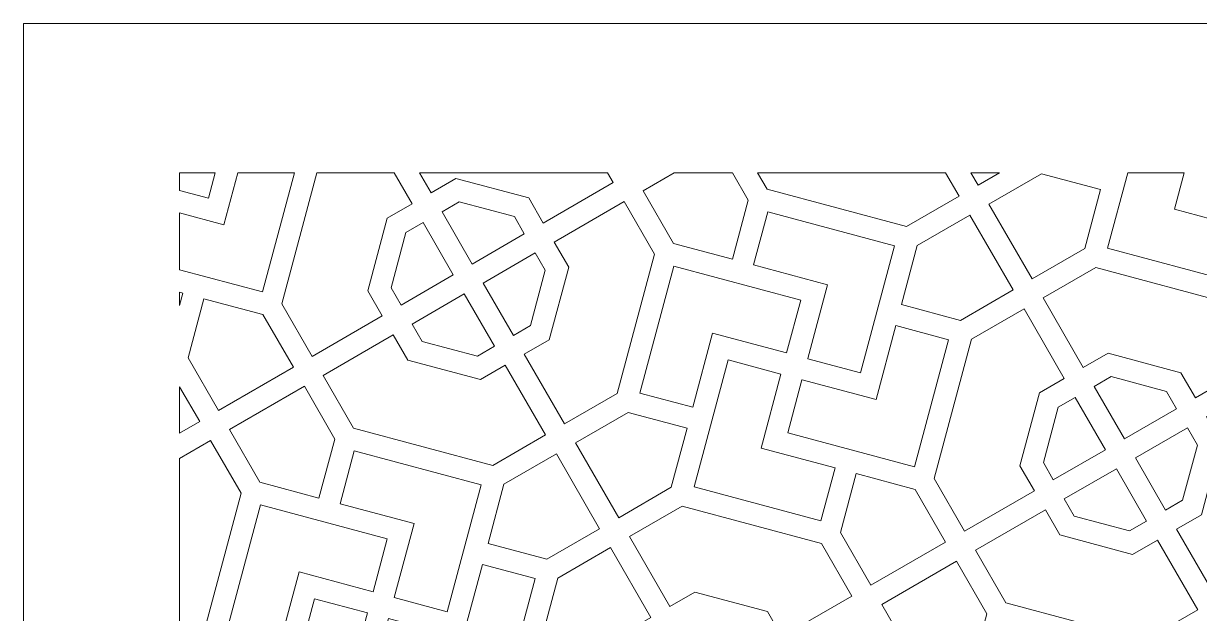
# Model space of a CAD drawing. Header units: centimetres. Extents: x 1.9 to 18.1, y -9.5 to 9.5.
# Drawn here: x 1.854 to 6.387, y -2.329 to -0.056 of the extents above; entities that cross this region are included whole.
import ezdxf

# ---------------------------------------------------------------- set-up
doc = ezdxf.new("R2010")
doc.units = ezdxf.units.CM
doc.header["$MEASUREMENT"] = 0
doc.layers.add('layer 1', color=7, linetype='Continuous')

msp = doc.modelspace()

# ---------------------------------------------------------------- linework, layer by layer
at = {"layer": 'layer 1', "color": 7, "lineweight": 9}
for points, knots in [([(1.85394, -0.05571), (1.85394, -0.05571), (18.09811, -0.05571), (18.09811, -0.05571), (18.09811, -0.05571), (18.09811, -0.05571), (18.09811, -9.49999), (18.09811, -9.49999), (18.09811, -9.49999), (18.09811, -9.49999), (1.85394, -9.49999), (1.85394, -9.49999), (1.85394, -9.49999), (1.85394, -9.49999), (1.85394, -0.05571), (1.85394, -0.05571)], [0, 0, 0, 0, 0.2, 0.2, 0.2, 0.2, 0.4, 0.4, 0.4, 0.4, 0.6, 0.6, 0.6, 0.6, 1, 1, 1, 1]), ([(2.67986, -0.63061), (2.67986, -0.63061), (2.62608, -0.83129), (2.62608, -0.83129), (2.62608, -0.83129), (2.62608, -0.83129), (2.45561, -0.78562), (2.45561, -0.78562), (2.45561, -0.78562), (2.45561, -0.78562), (2.45561, -1.00414), (2.45561, -1.00414), (2.45561, -1.00414), (2.45561, -1.00414), (2.77497, -1.08971), (2.77497, -1.08971), (2.77497, -1.08971), (2.77497, -1.08971), (2.89798, -0.63061), (2.89798, -0.63061), (2.89798, -0.63061), (2.89798, -0.63061), (2.67986, -0.63061), (2.67986, -0.63061)], [0, 0, 0, 0, 0.1428571, 0.1428571, 0.1428571, 0.1428571, 0.2857143, 0.2857143, 0.2857143, 0.2857143, 0.4285714, 0.4285714, 0.4285714, 0.4285714, 0.5714286, 0.5714286, 0.5714286, 0.5714286, 0.7142857, 0.7142857, 0.7142857, 0.7142857, 1, 1, 1, 1]), ([(2.45561, -0.69851), (2.45561, -0.69851), (2.56659, -0.72825), (2.56659, -0.72825), (2.56659, -0.72825), (2.56659, -0.72825), (2.59275, -0.63061), (2.59275, -0.63061), (2.59275, -0.63061), (2.59275, -0.63061), (2.45561, -0.63061), (2.45561, -0.63061), (2.45561, -0.63061), (2.45561, -0.63061), (2.45561, -0.69851), (2.45561, -0.69851)], [0, 0, 0, 0, 0.2, 0.2, 0.2, 0.2, 0.4, 0.4, 0.4, 0.4, 0.6, 0.6, 0.6, 0.6, 1, 1, 1, 1]), ([(2.98509, -0.63061), (2.98509, -0.63061), (2.84986, -1.13528), (2.84986, -1.13528), (2.84986, -1.13528), (2.84986, -1.13528), (2.96705, -1.33825), (2.96705, -1.33825), (2.96705, -1.33825), (2.96705, -1.33825), (3.2367, -1.18257), (3.2367, -1.18257), (3.2367, -1.18257), (3.2367, -1.18257), (3.18081, -1.08578), (3.18081, -1.08578), (3.18081, -1.08578), (3.18081, -1.08578), (3.25594, -0.80542), (3.25594, -0.80542), (3.25594, -0.80542), (3.25594, -0.80542), (3.35181, -0.75007), (3.35181, -0.75007), (3.35181, -0.75007), (3.35181, -0.75007), (3.28284, -0.63061), (3.28284, -0.63061), (3.28284, -0.63061), (3.28284, -0.63061), (2.98509, -0.63061), (2.98509, -0.63061)], [0, 0, 0, 0, 0.1111111, 0.1111111, 0.1111111, 0.1111111, 0.2222222, 0.2222222, 0.2222222, 0.2222222, 0.3333333, 0.3333333, 0.3333333, 0.3333333, 0.4444444, 0.4444444, 0.4444444, 0.4444444, 0.5555556, 0.5555556, 0.5555556, 0.5555556, 0.6666667, 0.6666667, 0.6666667, 0.6666667, 0.7777778, 0.7777778, 0.7777778, 0.7777778, 1, 1, 1, 1]), ([(3.38051, -0.63061), (3.38051, -0.63061), (3.42506, -0.70778), (3.42506, -0.70778), (3.42506, -0.70778), (3.42506, -0.70778), (3.52094, -0.65242), (3.52094, -0.65242), (3.52094, -0.65242), (3.52094, -0.65242), (3.80129, -0.72754), (3.80129, -0.72754), (3.80129, -0.72754), (3.80129, -0.72754), (3.85718, -0.82433), (3.85718, -0.82433), (3.85718, -0.82433), (3.85718, -0.82433), (4.12666, -0.66875), (4.12666, -0.66875), (4.12666, -0.66875), (4.12666, -0.66875), (4.10465, -0.63061), (4.10465, -0.63061), (4.10465, -0.63061), (4.10465, -0.63061), (3.38051, -0.63061), (3.38051, -0.63061)], [0, 0, 0, 0, 0.125, 0.125, 0.125, 0.125, 0.25, 0.25, 0.25, 0.25, 0.375, 0.375, 0.375, 0.375, 0.5, 0.5, 0.5, 0.5, 0.625, 0.625, 0.625, 0.625, 0.75, 0.75, 0.75, 0.75, 1, 1, 1, 1]), ([(4.36189, -0.63061), (4.36189, -0.63061), (4.24182, -0.69993), (4.24182, -0.69993), (4.24182, -0.69993), (4.24182, -0.69993), (4.35904, -0.90296), (4.35904, -0.90296), (4.35904, -0.90296), (4.35904, -0.90296), (4.58661, -0.96394), (4.58661, -0.96394), (4.58661, -0.96394), (4.58661, -0.96394), (4.64751, -0.73663), (4.64751, -0.73663), (4.64751, -0.73663), (4.64751, -0.73663), (4.5863, -0.63061), (4.5863, -0.63061), (4.5863, -0.63061), (4.5863, -0.63061), (4.36189, -0.63061), (4.36189, -0.63061)], [0, 0, 0, 0, 0.1428571, 0.1428571, 0.1428571, 0.1428571, 0.2857143, 0.2857143, 0.2857143, 0.2857143, 0.4285714, 0.4285714, 0.4285714, 0.4285714, 0.5714286, 0.5714286, 0.5714286, 0.5714286, 0.7142857, 0.7142857, 0.7142857, 0.7142857, 1, 1, 1, 1]), ([(4.68346, -0.63061), (4.68346, -0.63061), (4.72012, -0.6941), (4.72012, -0.6941), (4.72012, -0.6941), (4.72012, -0.6941), (5.25712, -0.83799), (5.25712, -0.83799), (5.25712, -0.83799), (5.25712, -0.83799), (5.45994, -0.72089), (5.45994, -0.72089), (5.45994, -0.72089), (5.45994, -0.72089), (5.40781, -0.63061), (5.40781, -0.63061), (5.40781, -0.63061), (5.40781, -0.63061), (4.68346, -0.63061), (4.68346, -0.63061)], [0, 0, 0, 0, 0.1666667, 0.1666667, 0.1666667, 0.1666667, 0.3333333, 0.3333333, 0.3333333, 0.3333333, 0.5, 0.5, 0.5, 0.5, 0.6666667, 0.6666667, 0.6666667, 0.6666667, 1, 1, 1, 1]), ([(5.50548, -0.63061), (5.50548, -0.63061), (5.53319, -0.6786), (5.53319, -0.6786), (5.53319, -0.6786), (5.53319, -0.6786), (5.61632, -0.63061), (5.61632, -0.63061), (5.61632, -0.63061), (5.61632, -0.63061), (5.50548, -0.63061), (5.50548, -0.63061)], [0, 0, 0, 0, 0.25, 0.25, 0.25, 0.25, 0.5, 0.5, 0.5, 0.5, 1, 1, 1, 1]), ([(5.74175, -1.03984), (5.74175, -1.03984), (5.94472, -0.92266), (5.94472, -0.92266), (5.94472, -0.92266), (5.94472, -0.92266), (6.00565, -0.69528), (6.00565, -0.69528), (6.00565, -0.69528), (6.00565, -0.69528), (5.77816, -0.63432), (5.77816, -0.63432), (5.77816, -0.63432), (5.77816, -0.63432), (5.57526, -0.75147), (5.57526, -0.75147), (5.57526, -0.75147), (5.57526, -0.75147), (5.74175, -1.03984), (5.74175, -1.03984)], [0, 0, 0, 0, 0.1666667, 0.1666667, 0.1666667, 0.1666667, 0.3333333, 0.3333333, 0.3333333, 0.3333333, 0.5, 0.5, 0.5, 0.5, 0.6666667, 0.6666667, 0.6666667, 0.6666667, 1, 1, 1, 1]), ([(6.11008, -0.63061), (6.11008, -0.63061), (6.03235, -0.9207), (6.03235, -0.9207), (6.03235, -0.9207), (6.03235, -0.9207), (6.52132, -1.05172), (6.52132, -1.05172), (6.52132, -1.05172), (6.52132, -1.05172), (6.57589, -0.84809), (6.57589, -0.84809), (6.57589, -0.84809), (6.57589, -0.84809), (6.29055, -0.77163), (6.29055, -0.77163), (6.29055, -0.77163), (6.29055, -0.77163), (6.32834, -0.63061), (6.32834, -0.63061), (6.32834, -0.63061), (6.32834, -0.63061), (6.11008, -0.63061), (6.11008, -0.63061)], [0, 0, 0, 0, 0.1428571, 0.1428571, 0.1428571, 0.1428571, 0.2857143, 0.2857143, 0.2857143, 0.2857143, 0.4285714, 0.4285714, 0.4285714, 0.4285714, 0.5714286, 0.5714286, 0.5714286, 0.5714286, 0.7142857, 0.7142857, 0.7142857, 0.7142857, 1, 1, 1, 1]), ([(3.78431, -0.8664), (3.78431, -0.8664), (3.74585, -0.79979), (3.74585, -0.79979), (3.74585, -0.79979), (3.74585, -0.79979), (3.53283, -0.74271), (3.53283, -0.74271), (3.53283, -0.74271), (3.53283, -0.74271), (3.46713, -0.78064), (3.46713, -0.78064), (3.46713, -0.78064), (3.46713, -0.78064), (3.58356, -0.9823), (3.58356, -0.9823), (3.58356, -0.9823), (3.58356, -0.9823), (3.78431, -0.8664), (3.78431, -0.8664)], [0, 0, 0, 0, 0.1666667, 0.1666667, 0.1666667, 0.1666667, 0.3333333, 0.3333333, 0.3333333, 0.3333333, 0.5, 0.5, 0.5, 0.5, 0.6666667, 0.6666667, 0.6666667, 0.6666667, 1, 1, 1, 1]), ([(3.95535, -0.99438), (3.95535, -0.99438), (3.88023, -1.27473), (3.88023, -1.27473), (3.88023, -1.27473), (3.88023, -1.27473), (3.78435, -1.33009), (3.78435, -1.33009), (3.78435, -1.33009), (3.78435, -1.33009), (3.93946, -1.59874), (3.93946, -1.59874), (3.93946, -1.59874), (3.93946, -1.59874), (4.14228, -1.48164), (4.14228, -1.48164), (4.14228, -1.48164), (4.14228, -1.48164), (4.2861, -0.94489), (4.2861, -0.94489), (4.2861, -0.94489), (4.2861, -0.94489), (4.16896, -0.742), (4.16896, -0.742), (4.16896, -0.742), (4.16896, -0.742), (3.89947, -0.89758), (3.89947, -0.89758), (3.89947, -0.89758), (3.89947, -0.89758), (3.95535, -0.99438), (3.95535, -0.99438)], [0, 0, 0, 0, 0.1111111, 0.1111111, 0.1111111, 0.1111111, 0.2222222, 0.2222222, 0.2222222, 0.2222222, 0.3333333, 0.3333333, 0.3333333, 0.3333333, 0.4444444, 0.4444444, 0.4444444, 0.4444444, 0.5555556, 0.5555556, 0.5555556, 0.5555556, 0.6666667, 0.6666667, 0.6666667, 0.6666667, 0.7777778, 0.7777778, 0.7777778, 0.7777778, 1, 1, 1, 1]), ([(4.87666, -1.34692), (4.87666, -1.34692), (4.87678, -1.34695), (4.87678, -1.34695), (4.87678, -1.34695), (4.87678, -1.34695), (4.8767, -1.34724), (4.8767, -1.34724), (4.8767, -1.34724), (4.8767, -1.34724), (5.08046, -1.40184), (5.08046, -1.40184), (5.08046, -1.40184), (5.08046, -1.40184), (5.21147, -0.91287), (5.21147, -0.91287), (5.21147, -0.91287), (5.21147, -0.91287), (4.7225, -0.78185), (4.7225, -0.78185), (4.7225, -0.78185), (4.7225, -0.78185), (4.66788, -0.98571), (4.66788, -0.98571), (4.66788, -0.98571), (4.66788, -0.98571), (4.95298, -1.06211), (4.95298, -1.06211), (4.95298, -1.06211), (4.95298, -1.06211), (4.87666, -1.34692), (4.87666, -1.34692)], [0, 0, 0, 0, 0.1111111, 0.1111111, 0.1111111, 0.1111111, 0.2222222, 0.2222222, 0.2222222, 0.2222222, 0.3333333, 0.3333333, 0.3333333, 0.3333333, 0.4444444, 0.4444444, 0.4444444, 0.4444444, 0.5555556, 0.5555556, 0.5555556, 0.5555556, 0.6666667, 0.6666667, 0.6666667, 0.6666667, 0.7777778, 0.7777778, 0.7777778, 0.7777778, 1, 1, 1, 1]), ([(5.50201, -0.79376), (5.50201, -0.79376), (5.29911, -0.9109), (5.29911, -0.9109), (5.29911, -0.9109), (5.29911, -0.9109), (5.23812, -1.13852), (5.23812, -1.13852), (5.23812, -1.13852), (5.23812, -1.13852), (5.46537, -1.19941), (5.46537, -1.19941), (5.46537, -1.19941), (5.46537, -1.19941), (5.6685, -1.08214), (5.6685, -1.08214), (5.6685, -1.08214), (5.6685, -1.08214), (5.50201, -0.79376), (5.50201, -0.79376)], [0, 0, 0, 0, 0.1666667, 0.1666667, 0.1666667, 0.1666667, 0.3333333, 0.3333333, 0.3333333, 0.3333333, 0.5, 0.5, 0.5, 0.5, 0.6666667, 0.6666667, 0.6666667, 0.6666667, 1, 1, 1, 1]), ([(3.30956, -1.1405), (3.30956, -1.1405), (3.51031, -1.0246), (3.51031, -1.0246), (3.51031, -1.0246), (3.51031, -1.0246), (3.39388, -0.82293), (3.39388, -0.82293), (3.39388, -0.82293), (3.39388, -0.82293), (3.32818, -0.86086), (3.32818, -0.86086), (3.32818, -0.86086), (3.32818, -0.86086), (3.2711, -1.07389), (3.2711, -1.07389), (3.2711, -1.07389), (3.2711, -1.07389), (3.30956, -1.1405), (3.30956, -1.1405)], [0, 0, 0, 0, 0.1666667, 0.1666667, 0.1666667, 0.1666667, 0.3333333, 0.3333333, 0.3333333, 0.3333333, 0.5, 0.5, 0.5, 0.5, 0.6666667, 0.6666667, 0.6666667, 0.6666667, 1, 1, 1, 1]), ([(3.8266, -0.93966), (3.8266, -0.93966), (3.62585, -1.05556), (3.62585, -1.05556), (3.62585, -1.05556), (3.62585, -1.05556), (3.74228, -1.25722), (3.74228, -1.25722), (3.74228, -1.25722), (3.74228, -1.25722), (3.80798, -1.21929), (3.80798, -1.21929), (3.80798, -1.21929), (3.80798, -1.21929), (3.86506, -1.00627), (3.86506, -1.00627), (3.86506, -1.00627), (3.86506, -1.00627), (3.8266, -0.93966), (3.8266, -0.93966)], [0, 0, 0, 0, 0.1666667, 0.1666667, 0.1666667, 0.1666667, 0.3333333, 0.3333333, 0.3333333, 0.3333333, 0.5, 0.5, 0.5, 0.5, 0.6666667, 0.6666667, 0.6666667, 0.6666667, 1, 1, 1, 1]), ([(4.79514, -1.32512), (4.79514, -1.32512), (4.79538, -1.32519), (4.79538, -1.32519), (4.79538, -1.32519), (4.79538, -1.32519), (4.84993, -1.12161), (4.84993, -1.12161), (4.84993, -1.12161), (4.84993, -1.12161), (4.36096, -0.99058), (4.36096, -0.99058), (4.36096, -0.99058), (4.36096, -0.99058), (4.22994, -1.47956), (4.22994, -1.47956), (4.22994, -1.47956), (4.22994, -1.47956), (4.4337, -1.53415), (4.4337, -1.53415), (4.4337, -1.53415), (4.4337, -1.53415), (4.51015, -1.24882), (4.51015, -1.24882), (4.51015, -1.24882), (4.51015, -1.24882), (4.79512, -1.32518), (4.79512, -1.32518), (4.79512, -1.32518), (4.79512, -1.32518), (4.79514, -1.32512), (4.79514, -1.32512)], [0, 0, 0, 0, 0.1111111, 0.1111111, 0.1111111, 0.1111111, 0.2222222, 0.2222222, 0.2222222, 0.2222222, 0.3333333, 0.3333333, 0.3333333, 0.3333333, 0.4444444, 0.4444444, 0.4444444, 0.4444444, 0.5555556, 0.5555556, 0.5555556, 0.5555556, 0.6666667, 0.6666667, 0.6666667, 0.6666667, 0.7777778, 0.7777778, 0.7777778, 0.7777778, 1, 1, 1, 1]), ([(6.31516, -1.40113), (6.31516, -1.40113), (6.37104, -1.49792), (6.37104, -1.49792), (6.37104, -1.49792), (6.37104, -1.49792), (6.64053, -1.34234), (6.64053, -1.34234), (6.64053, -1.34234), (6.64053, -1.34234), (6.52335, -1.13937), (6.52335, -1.13937), (6.52335, -1.13937), (6.52335, -1.13937), (5.9867, -0.99558), (5.9867, -0.99558), (5.9867, -0.99558), (5.9867, -0.99558), (5.78382, -1.11271), (5.78382, -1.11271), (5.78382, -1.11271), (5.78382, -1.11271), (5.93893, -1.38137), (5.93893, -1.38137), (5.93893, -1.38137), (5.93893, -1.38137), (6.03481, -1.32601), (6.03481, -1.32601), (6.03481, -1.32601), (6.03481, -1.32601), (6.31516, -1.40113), (6.31516, -1.40113)], [0, 0, 0, 0, 0.1111111, 0.1111111, 0.1111111, 0.1111111, 0.2222222, 0.2222222, 0.2222222, 0.2222222, 0.3333333, 0.3333333, 0.3333333, 0.3333333, 0.4444444, 0.4444444, 0.4444444, 0.4444444, 0.5555556, 0.5555556, 0.5555556, 0.5555556, 0.6666667, 0.6666667, 0.6666667, 0.6666667, 0.7777778, 0.7777778, 0.7777778, 0.7777778, 1, 1, 1, 1]), ([(2.45561, -1.14197), (2.45561, -1.14197), (2.46829, -1.09464), (2.46829, -1.09464), (2.46829, -1.09464), (2.46829, -1.09464), (2.45561, -1.09124), (2.45561, -1.09124), (2.45561, -1.09124), (2.45561, -1.09124), (2.45561, -1.14197), (2.45561, -1.14197)], [0, 0, 0, 0, 0.25, 0.25, 0.25, 0.25, 0.5, 0.5, 0.5, 0.5, 1, 1, 1, 1]), ([(2.89418, -1.38032), (2.89418, -1.38032), (2.777, -1.17736), (2.777, -1.17736), (2.777, -1.17736), (2.777, -1.17736), (2.54956, -1.11641), (2.54956, -1.11641), (2.54956, -1.11641), (2.54956, -1.11641), (2.48862, -1.34385), (2.48862, -1.34385), (2.48862, -1.34385), (2.48862, -1.34385), (2.6058, -1.54682), (2.6058, -1.54682), (2.6058, -1.54682), (2.6058, -1.54682), (2.89418, -1.38032), (2.89418, -1.38032)], [0, 0, 0, 0, 0.1666667, 0.1666667, 0.1666667, 0.1666667, 0.3333333, 0.3333333, 0.3333333, 0.3333333, 0.5, 0.5, 0.5, 0.5, 0.6666667, 0.6666667, 0.6666667, 0.6666667, 1, 1, 1, 1]), ([(3.35185, -1.21375), (3.35185, -1.21375), (3.39031, -1.28036), (3.39031, -1.28036), (3.39031, -1.28036), (3.39031, -1.28036), (3.60334, -1.33744), (3.60334, -1.33744), (3.60334, -1.33744), (3.60334, -1.33744), (3.66903, -1.29951), (3.66903, -1.29951), (3.66903, -1.29951), (3.66903, -1.29951), (3.5526, -1.09785), (3.5526, -1.09785), (3.5526, -1.09785), (3.5526, -1.09785), (3.35185, -1.21375), (3.35185, -1.21375)], [0, 0, 0, 0, 0.1666667, 0.1666667, 0.1666667, 0.1666667, 0.3333333, 0.3333333, 0.3333333, 0.3333333, 0.5, 0.5, 0.5, 0.5, 0.6666667, 0.6666667, 0.6666667, 0.6666667, 1, 1, 1, 1]), ([(5.69468, -1.75936), (5.69468, -1.75936), (5.7698, -1.47901), (5.7698, -1.47901), (5.7698, -1.47901), (5.7698, -1.47901), (5.86568, -1.42366), (5.86568, -1.42366), (5.86568, -1.42366), (5.86568, -1.42366), (5.71057, -1.155), (5.71057, -1.155), (5.71057, -1.155), (5.71057, -1.155), (5.50752, -1.27223), (5.50752, -1.27223), (5.50752, -1.27223), (5.50752, -1.27223), (5.36373, -1.80887), (5.36373, -1.80887), (5.36373, -1.80887), (5.36373, -1.80887), (5.48091, -2.01184), (5.48091, -2.01184), (5.48091, -2.01184), (5.48091, -2.01184), (5.75057, -1.85616), (5.75057, -1.85616), (5.75057, -1.85616), (5.75057, -1.85616), (5.69468, -1.75936), (5.69468, -1.75936)], [0, 0, 0, 0, 0.1111111, 0.1111111, 0.1111111, 0.1111111, 0.2222222, 0.2222222, 0.2222222, 0.2222222, 0.3333333, 0.3333333, 0.3333333, 0.3333333, 0.4444444, 0.4444444, 0.4444444, 0.4444444, 0.5555556, 0.5555556, 0.5555556, 0.5555556, 0.6666667, 0.6666667, 0.6666667, 0.6666667, 0.7777778, 0.7777778, 0.7777778, 0.7777778, 1, 1, 1, 1]), ([(4.85497, -1.42852), (4.85497, -1.42852), (4.85495, -1.42862), (4.85495, -1.42862), (4.85495, -1.42862), (4.85495, -1.42862), (4.85447, -1.42849), (4.85447, -1.42849), (4.85447, -1.42849), (4.85447, -1.42849), (4.79986, -1.63228), (4.79986, -1.63228), (4.79986, -1.63228), (4.79986, -1.63228), (5.28884, -1.7633), (5.28884, -1.7633), (5.28884, -1.7633), (5.28884, -1.7633), (5.41985, -1.27433), (5.41985, -1.27433), (5.41985, -1.27433), (5.41985, -1.27433), (5.21634, -1.2198), (5.21634, -1.2198), (5.21634, -1.2198), (5.21634, -1.2198), (5.13995, -1.50488), (5.13995, -1.50488), (5.13995, -1.50488), (5.13995, -1.50488), (4.85497, -1.42852), (4.85497, -1.42852)], [0, 0, 0, 0, 0.1111111, 0.1111111, 0.1111111, 0.1111111, 0.2222222, 0.2222222, 0.2222222, 0.2222222, 0.3333333, 0.3333333, 0.3333333, 0.3333333, 0.4444444, 0.4444444, 0.4444444, 0.4444444, 0.5555556, 0.5555556, 0.5555556, 0.5555556, 0.6666667, 0.6666667, 0.6666667, 0.6666667, 0.7777778, 0.7777778, 0.7777778, 0.7777778, 1, 1, 1, 1]), ([(3.33487, -1.35261), (3.33487, -1.35261), (3.27899, -1.25582), (3.27899, -1.25582), (3.27899, -1.25582), (3.27899, -1.25582), (3.00934, -1.4115), (3.00934, -1.4115), (3.00934, -1.4115), (3.00934, -1.4115), (3.12639, -1.61424), (3.12639, -1.61424), (3.12639, -1.61424), (3.12639, -1.61424), (3.6634, -1.75813), (3.6634, -1.75813), (3.6634, -1.75813), (3.6634, -1.75813), (3.86621, -1.64103), (3.86621, -1.64103), (3.86621, -1.64103), (3.86621, -1.64103), (3.7111, -1.37238), (3.7111, -1.37238), (3.7111, -1.37238), (3.7111, -1.37238), (3.61523, -1.42773), (3.61523, -1.42773), (3.61523, -1.42773), (3.61523, -1.42773), (3.33487, -1.35261), (3.33487, -1.35261)], [0, 0, 0, 0, 0.1111111, 0.1111111, 0.1111111, 0.1111111, 0.2222222, 0.2222222, 0.2222222, 0.2222222, 0.3333333, 0.3333333, 0.3333333, 0.3333333, 0.4444444, 0.4444444, 0.4444444, 0.4444444, 0.5555556, 0.5555556, 0.5555556, 0.5555556, 0.6666667, 0.6666667, 0.6666667, 0.6666667, 0.7777778, 0.7777778, 0.7777778, 0.7777778, 1, 1, 1, 1]), ([(4.77328, -1.40644), (4.77328, -1.40644), (4.56964, -1.35187), (4.56964, -1.35187), (4.56964, -1.35187), (4.56964, -1.35187), (4.43862, -1.84084), (4.43862, -1.84084), (4.43862, -1.84084), (4.43862, -1.84084), (4.92759, -1.97186), (4.92759, -1.97186), (4.92759, -1.97186), (4.92759, -1.97186), (4.98216, -1.76823), (4.98216, -1.76823), (4.98216, -1.76823), (4.98216, -1.76823), (4.69682, -1.69177), (4.69682, -1.69177), (4.69682, -1.69177), (4.69682, -1.69177), (4.77328, -1.40644), (4.77328, -1.40644)], [0, 0, 0, 0, 0.1428571, 0.1428571, 0.1428571, 0.1428571, 0.2857143, 0.2857143, 0.2857143, 0.2857143, 0.4285714, 0.4285714, 0.4285714, 0.4285714, 0.5714286, 0.5714286, 0.5714286, 0.5714286, 0.7142857, 0.7142857, 0.7142857, 0.7142857, 1, 1, 1, 1]), ([(6.29818, -1.53999), (6.29818, -1.53999), (6.25972, -1.47338), (6.25972, -1.47338), (6.25972, -1.47338), (6.25972, -1.47338), (6.04669, -1.4163), (6.04669, -1.4163), (6.04669, -1.4163), (6.04669, -1.4163), (5.981, -1.45423), (5.981, -1.45423), (5.981, -1.45423), (5.981, -1.45423), (6.09743, -1.65589), (6.09743, -1.65589), (6.09743, -1.65589), (6.09743, -1.65589), (6.29818, -1.53999), (6.29818, -1.53999)], [0, 0, 0, 0, 0.1666667, 0.1666667, 0.1666667, 0.1666667, 0.3333333, 0.3333333, 0.3333333, 0.3333333, 0.5, 0.5, 0.5, 0.5, 0.6666667, 0.6666667, 0.6666667, 0.6666667, 1, 1, 1, 1]), ([(6.46922, -1.66797), (6.46922, -1.66797), (6.3941, -1.94832), (6.3941, -1.94832), (6.3941, -1.94832), (6.3941, -1.94832), (6.29822, -2.00368), (6.29822, -2.00368), (6.29822, -2.00368), (6.29822, -2.00368), (6.45333, -2.27233), (6.45333, -2.27233), (6.45333, -2.27233), (6.45333, -2.27233), (6.65615, -2.15523), (6.65615, -2.15523), (6.65615, -2.15523), (6.65615, -2.15523), (6.79997, -1.61848), (6.79997, -1.61848), (6.79997, -1.61848), (6.79997, -1.61848), (6.68282, -1.41559), (6.68282, -1.41559), (6.68282, -1.41559), (6.68282, -1.41559), (6.41334, -1.57117), (6.41334, -1.57117), (6.41334, -1.57117), (6.41334, -1.57117), (6.46922, -1.66797), (6.46922, -1.66797)], [0, 0, 0, 0, 0.1111111, 0.1111111, 0.1111111, 0.1111111, 0.2222222, 0.2222222, 0.2222222, 0.2222222, 0.3333333, 0.3333333, 0.3333333, 0.3333333, 0.4444444, 0.4444444, 0.4444444, 0.4444444, 0.5555556, 0.5555556, 0.5555556, 0.5555556, 0.6666667, 0.6666667, 0.6666667, 0.6666667, 0.7777778, 0.7777778, 0.7777778, 0.7777778, 1, 1, 1, 1]), ([(2.45561, -1.63353), (2.45561, -1.63353), (2.53294, -1.58888), (2.53294, -1.58888), (2.53294, -1.58888), (2.53294, -1.58888), (2.45561, -1.45495), (2.45561, -1.45495), (2.45561, -1.45495), (2.45561, -1.45495), (2.45561, -1.63353), (2.45561, -1.63353)], [0, 0, 0, 0, 0.25, 0.25, 0.25, 0.25, 0.5, 0.5, 0.5, 0.5, 1, 1, 1, 1]), ([(2.99288, -1.88408), (2.99288, -1.88408), (3.05379, -1.65677), (3.05379, -1.65677), (3.05379, -1.65677), (3.05379, -1.65677), (2.93647, -1.45357), (2.93647, -1.45357), (2.93647, -1.45357), (2.93647, -1.45357), (2.64809, -1.62007), (2.64809, -1.62007), (2.64809, -1.62007), (2.64809, -1.62007), (2.76532, -1.8231), (2.76532, -1.8231), (2.76532, -1.8231), (2.76532, -1.8231), (2.99288, -1.88408), (2.99288, -1.88408)], [0, 0, 0, 0, 0.1666667, 0.1666667, 0.1666667, 0.1666667, 0.3333333, 0.3333333, 0.3333333, 0.3333333, 0.5, 0.5, 0.5, 0.5, 0.6666667, 0.6666667, 0.6666667, 0.6666667, 1, 1, 1, 1]), ([(5.82343, -1.81409), (5.82343, -1.81409), (6.02418, -1.69819), (6.02418, -1.69819), (6.02418, -1.69819), (6.02418, -1.69819), (5.90775, -1.49652), (5.90775, -1.49652), (5.90775, -1.49652), (5.90775, -1.49652), (5.84205, -1.53445), (5.84205, -1.53445), (5.84205, -1.53445), (5.84205, -1.53445), (5.78497, -1.74748), (5.78497, -1.74748), (5.78497, -1.74748), (5.78497, -1.74748), (5.82343, -1.81409), (5.82343, -1.81409)], [0, 0, 0, 0, 0.1666667, 0.1666667, 0.1666667, 0.1666667, 0.3333333, 0.3333333, 0.3333333, 0.3333333, 0.5, 0.5, 0.5, 0.5, 0.6666667, 0.6666667, 0.6666667, 0.6666667, 1, 1, 1, 1]), ([(4.14802, -1.95998), (4.14802, -1.95998), (4.35099, -1.8428), (4.35099, -1.8428), (4.35099, -1.8428), (4.35099, -1.8428), (4.41192, -1.61542), (4.41192, -1.61542), (4.41192, -1.61542), (4.41192, -1.61542), (4.18443, -1.55446), (4.18443, -1.55446), (4.18443, -1.55446), (4.18443, -1.55446), (3.98153, -1.67161), (3.98153, -1.67161), (3.98153, -1.67161), (3.98153, -1.67161), (4.14802, -1.95998), (4.14802, -1.95998)], [0, 0, 0, 0, 0.1666667, 0.1666667, 0.1666667, 0.1666667, 0.3333333, 0.3333333, 0.3333333, 0.3333333, 0.5, 0.5, 0.5, 0.5, 0.6666667, 0.6666667, 0.6666667, 0.6666667, 1, 1, 1, 1]), ([(6.34047, -1.61324), (6.34047, -1.61324), (6.13972, -1.72915), (6.13972, -1.72915), (6.13972, -1.72915), (6.13972, -1.72915), (6.25615, -1.93081), (6.25615, -1.93081), (6.25615, -1.93081), (6.25615, -1.93081), (6.32185, -1.89288), (6.32185, -1.89288), (6.32185, -1.89288), (6.32185, -1.89288), (6.37893, -1.67986), (6.37893, -1.67986), (6.37893, -1.67986), (6.37893, -1.67986), (6.34047, -1.61324), (6.34047, -1.61324)], [0, 0, 0, 0, 0.1666667, 0.1666667, 0.1666667, 0.1666667, 0.3333333, 0.3333333, 0.3333333, 0.3333333, 0.5, 0.5, 0.5, 0.5, 0.6666667, 0.6666667, 0.6666667, 0.6666667, 1, 1, 1, 1]), ([(2.45561, -2.45545), (2.45561, -2.45545), (2.54855, -2.40178), (2.54855, -2.40178), (2.54855, -2.40178), (2.54855, -2.40178), (2.69237, -1.86503), (2.69237, -1.86503), (2.69237, -1.86503), (2.69237, -1.86503), (2.57523, -1.66214), (2.57523, -1.66214), (2.57523, -1.66214), (2.57523, -1.66214), (2.45561, -1.7312), (2.45561, -1.7312), (2.45561, -1.7312), (2.45561, -1.7312), (2.45561, -2.45545), (2.45561, -2.45545)], [0, 0, 0, 0, 0.1666667, 0.1666667, 0.1666667, 0.1666667, 0.3333333, 0.3333333, 0.3333333, 0.3333333, 0.5, 0.5, 0.5, 0.5, 0.6666667, 0.6666667, 0.6666667, 0.6666667, 1, 1, 1, 1]), ([(3.28294, -2.26706), (3.28294, -2.26706), (3.28305, -2.26709), (3.28305, -2.26709), (3.28305, -2.26709), (3.28305, -2.26709), (3.28297, -2.26738), (3.28297, -2.26738), (3.28297, -2.26738), (3.28297, -2.26738), (3.48673, -2.32198), (3.48673, -2.32198), (3.48673, -2.32198), (3.48673, -2.32198), (3.61775, -1.83301), (3.61775, -1.83301), (3.61775, -1.83301), (3.61775, -1.83301), (3.12878, -1.70199), (3.12878, -1.70199), (3.12878, -1.70199), (3.12878, -1.70199), (3.07415, -1.90585), (3.07415, -1.90585), (3.07415, -1.90585), (3.07415, -1.90585), (3.35925, -1.98224), (3.35925, -1.98224), (3.35925, -1.98224), (3.35925, -1.98224), (3.28294, -2.26706), (3.28294, -2.26706)], [0, 0, 0, 0, 0.1111111, 0.1111111, 0.1111111, 0.1111111, 0.2222222, 0.2222222, 0.2222222, 0.2222222, 0.3333333, 0.3333333, 0.3333333, 0.3333333, 0.4444444, 0.4444444, 0.4444444, 0.4444444, 0.5555556, 0.5555556, 0.5555556, 0.5555556, 0.6666667, 0.6666667, 0.6666667, 0.6666667, 0.7777778, 0.7777778, 0.7777778, 0.7777778, 1, 1, 1, 1]), ([(3.90828, -1.7139), (3.90828, -1.7139), (3.70538, -1.83104), (3.70538, -1.83104), (3.70538, -1.83104), (3.70538, -1.83104), (3.64439, -2.05866), (3.64439, -2.05866), (3.64439, -2.05866), (3.64439, -2.05866), (3.87164, -2.11955), (3.87164, -2.11955), (3.87164, -2.11955), (3.87164, -2.11955), (4.07477, -2.00228), (4.07477, -2.00228), (4.07477, -2.00228), (4.07477, -2.00228), (3.90828, -1.7139), (3.90828, -1.7139)], [0, 0, 0, 0, 0.1666667, 0.1666667, 0.1666667, 0.1666667, 0.3333333, 0.3333333, 0.3333333, 0.3333333, 0.5, 0.5, 0.5, 0.5, 0.6666667, 0.6666667, 0.6666667, 0.6666667, 1, 1, 1, 1]), ([(5.40805, -2.05391), (5.40805, -2.05391), (5.29087, -1.85095), (5.29087, -1.85095), (5.29087, -1.85095), (5.29087, -1.85095), (5.06343, -1.79), (5.06343, -1.79), (5.06343, -1.79), (5.06343, -1.79), (5.00249, -2.01744), (5.00249, -2.01744), (5.00249, -2.01744), (5.00249, -2.01744), (5.11967, -2.2204), (5.11967, -2.2204), (5.11967, -2.2204), (5.11967, -2.2204), (5.40805, -2.05391), (5.40805, -2.05391)], [0, 0, 0, 0, 0.1666667, 0.1666667, 0.1666667, 0.1666667, 0.3333333, 0.3333333, 0.3333333, 0.3333333, 0.5, 0.5, 0.5, 0.5, 0.6666667, 0.6666667, 0.6666667, 0.6666667, 1, 1, 1, 1]), ([(5.86572, -1.88734), (5.86572, -1.88734), (5.90418, -1.95395), (5.90418, -1.95395), (5.90418, -1.95395), (5.90418, -1.95395), (6.11721, -2.01103), (6.11721, -2.01103), (6.11721, -2.01103), (6.11721, -2.01103), (6.1829, -1.9731), (6.1829, -1.9731), (6.1829, -1.9731), (6.1829, -1.9731), (6.06647, -1.77144), (6.06647, -1.77144), (6.06647, -1.77144), (6.06647, -1.77144), (5.86572, -1.88734), (5.86572, -1.88734)], [0, 0, 0, 0, 0.1666667, 0.1666667, 0.1666667, 0.1666667, 0.3333333, 0.3333333, 0.3333333, 0.3333333, 0.5, 0.5, 0.5, 0.5, 0.6666667, 0.6666667, 0.6666667, 0.6666667, 1, 1, 1, 1]), ([(3.20141, -2.24526), (3.20141, -2.24526), (3.20165, -2.24533), (3.20165, -2.24533), (3.20165, -2.24533), (3.20165, -2.24533), (3.2562, -2.04175), (3.2562, -2.04175), (3.2562, -2.04175), (3.2562, -2.04175), (2.76723, -1.91072), (2.76723, -1.91072), (2.76723, -1.91072), (2.76723, -1.91072), (2.63621, -2.39969), (2.63621, -2.39969), (2.63621, -2.39969), (2.63621, -2.39969), (2.83997, -2.45429), (2.83997, -2.45429), (2.83997, -2.45429), (2.83997, -2.45429), (2.91642, -2.16896), (2.91642, -2.16896), (2.91642, -2.16896), (2.91642, -2.16896), (3.2014, -2.24532), (3.2014, -2.24532), (3.2014, -2.24532), (3.2014, -2.24532), (3.20141, -2.24526), (3.20141, -2.24526)], [0, 0, 0, 0, 0.1111111, 0.1111111, 0.1111111, 0.1111111, 0.2222222, 0.2222222, 0.2222222, 0.2222222, 0.3333333, 0.3333333, 0.3333333, 0.3333333, 0.4444444, 0.4444444, 0.4444444, 0.4444444, 0.5555556, 0.5555556, 0.5555556, 0.5555556, 0.6666667, 0.6666667, 0.6666667, 0.6666667, 0.7777778, 0.7777778, 0.7777778, 0.7777778, 1, 1, 1, 1]), ([(4.72143, -2.32127), (4.72143, -2.32127), (4.77732, -2.41806), (4.77732, -2.41806), (4.77732, -2.41806), (4.77732, -2.41806), (5.0468, -2.26247), (5.0468, -2.26247), (5.0468, -2.26247), (5.0468, -2.26247), (4.92962, -2.05951), (4.92962, -2.05951), (4.92962, -2.05951), (4.92962, -2.05951), (4.39298, -1.91572), (4.39298, -1.91572), (4.39298, -1.91572), (4.39298, -1.91572), (4.19009, -2.03285), (4.19009, -2.03285), (4.19009, -2.03285), (4.19009, -2.03285), (4.3452, -2.3015), (4.3452, -2.3015), (4.3452, -2.3015), (4.3452, -2.3015), (4.44108, -2.24615), (4.44108, -2.24615), (4.44108, -2.24615), (4.44108, -2.24615), (4.72143, -2.32127), (4.72143, -2.32127)], [0, 0, 0, 0, 0.1111111, 0.1111111, 0.1111111, 0.1111111, 0.2222222, 0.2222222, 0.2222222, 0.2222222, 0.3333333, 0.3333333, 0.3333333, 0.3333333, 0.4444444, 0.4444444, 0.4444444, 0.4444444, 0.5555556, 0.5555556, 0.5555556, 0.5555556, 0.6666667, 0.6666667, 0.6666667, 0.6666667, 0.7777778, 0.7777778, 0.7777778, 0.7777778, 1, 1, 1, 1]), ([(5.84874, -2.0262), (5.84874, -2.0262), (5.79286, -1.92941), (5.79286, -1.92941), (5.79286, -1.92941), (5.79286, -1.92941), (5.52321, -2.08509), (5.52321, -2.08509), (5.52321, -2.08509), (5.52321, -2.08509), (5.64025, -2.28783), (5.64025, -2.28783), (5.64025, -2.28783), (5.64025, -2.28783), (6.17726, -2.43172), (6.17726, -2.43172), (6.17726, -2.43172), (6.17726, -2.43172), (6.38008, -2.31462), (6.38008, -2.31462), (6.38008, -2.31462), (6.38008, -2.31462), (6.22497, -2.04597), (6.22497, -2.04597), (6.22497, -2.04597), (6.22497, -2.04597), (6.12909, -2.10132), (6.12909, -2.10132), (6.12909, -2.10132), (6.12909, -2.10132), (5.84874, -2.0262), (5.84874, -2.0262)], [0, 0, 0, 0, 0.1111111, 0.1111111, 0.1111111, 0.1111111, 0.2222222, 0.2222222, 0.2222222, 0.2222222, 0.3333333, 0.3333333, 0.3333333, 0.3333333, 0.4444444, 0.4444444, 0.4444444, 0.4444444, 0.5555556, 0.5555556, 0.5555556, 0.5555556, 0.6666667, 0.6666667, 0.6666667, 0.6666667, 0.7777778, 0.7777778, 0.7777778, 0.7777778, 1, 1, 1, 1]), ([(4.10095, -2.6795), (4.10095, -2.6795), (4.17607, -2.39915), (4.17607, -2.39915), (4.17607, -2.39915), (4.17607, -2.39915), (4.27195, -2.3438), (4.27195, -2.3438), (4.27195, -2.3438), (4.27195, -2.3438), (4.11684, -2.07514), (4.11684, -2.07514), (4.11684, -2.07514), (4.11684, -2.07514), (3.91379, -2.19237), (3.91379, -2.19237), (3.91379, -2.19237), (3.91379, -2.19237), (3.77, -2.72901), (3.77, -2.72901), (3.77, -2.72901), (3.77, -2.72901), (3.88719, -2.93198), (3.88719, -2.93198), (3.88719, -2.93198), (3.88719, -2.93198), (4.15684, -2.7763), (4.15684, -2.7763), (4.15684, -2.7763), (4.15684, -2.7763), (4.10095, -2.6795), (4.10095, -2.6795)], [0, 0, 0, 0, 0.1111111, 0.1111111, 0.1111111, 0.1111111, 0.2222222, 0.2222222, 0.2222222, 0.2222222, 0.3333333, 0.3333333, 0.3333333, 0.3333333, 0.4444444, 0.4444444, 0.4444444, 0.4444444, 0.5555556, 0.5555556, 0.5555556, 0.5555556, 0.6666667, 0.6666667, 0.6666667, 0.6666667, 0.7777778, 0.7777778, 0.7777778, 0.7777778, 1, 1, 1, 1]), ([(5.50675, -2.55767), (5.50675, -2.55767), (5.56765, -2.33036), (5.56765, -2.33036), (5.56765, -2.33036), (5.56765, -2.33036), (5.45034, -2.12716), (5.45034, -2.12716), (5.45034, -2.12716), (5.45034, -2.12716), (5.16196, -2.29366), (5.16196, -2.29366), (5.16196, -2.29366), (5.16196, -2.29366), (5.27918, -2.49669), (5.27918, -2.49669), (5.27918, -2.49669), (5.27918, -2.49669), (5.50675, -2.55767), (5.50675, -2.55767)], [0, 0, 0, 0, 0.1666667, 0.1666667, 0.1666667, 0.1666667, 0.3333333, 0.3333333, 0.3333333, 0.3333333, 0.5, 0.5, 0.5, 0.5, 0.6666667, 0.6666667, 0.6666667, 0.6666667, 1, 1, 1, 1]), ([(3.26124, -2.34866), (3.26124, -2.34866), (3.26122, -2.34876), (3.26122, -2.34876), (3.26122, -2.34876), (3.26122, -2.34876), (3.26074, -2.34863), (3.26074, -2.34863), (3.26074, -2.34863), (3.26074, -2.34863), (3.20614, -2.55242), (3.20614, -2.55242), (3.20614, -2.55242), (3.20614, -2.55242), (3.69511, -2.68344), (3.69511, -2.68344), (3.69511, -2.68344), (3.69511, -2.68344), (3.82613, -2.19447), (3.82613, -2.19447), (3.82613, -2.19447), (3.82613, -2.19447), (3.62261, -2.13994), (3.62261, -2.13994), (3.62261, -2.13994), (3.62261, -2.13994), (3.54622, -2.42502), (3.54622, -2.42502), (3.54622, -2.42502), (3.54622, -2.42502), (3.26124, -2.34866), (3.26124, -2.34866)], [0, 0, 0, 0, 0.1111111, 0.1111111, 0.1111111, 0.1111111, 0.2222222, 0.2222222, 0.2222222, 0.2222222, 0.3333333, 0.3333333, 0.3333333, 0.3333333, 0.4444444, 0.4444444, 0.4444444, 0.4444444, 0.5555556, 0.5555556, 0.5555556, 0.5555556, 0.6666667, 0.6666667, 0.6666667, 0.6666667, 0.7777778, 0.7777778, 0.7777778, 0.7777778, 1, 1, 1, 1]), ([(3.17955, -2.32658), (3.17955, -2.32658), (2.97591, -2.27201), (2.97591, -2.27201), (2.97591, -2.27201), (2.97591, -2.27201), (2.84489, -2.76098), (2.84489, -2.76098), (2.84489, -2.76098), (2.84489, -2.76098), (3.33386, -2.892), (3.33386, -2.892), (3.33386, -2.892), (3.33386, -2.892), (3.38843, -2.68837), (3.38843, -2.68837), (3.38843, -2.68837), (3.38843, -2.68837), (3.10309, -2.61191), (3.10309, -2.61191), (3.10309, -2.61191), (3.10309, -2.61191), (3.17955, -2.32658), (3.17955, -2.32658)], [0, 0, 0, 0, 0.1428571, 0.1428571, 0.1428571, 0.1428571, 0.2857143, 0.2857143, 0.2857143, 0.2857143, 0.4285714, 0.4285714, 0.4285714, 0.4285714, 0.5714286, 0.5714286, 0.5714286, 0.5714286, 0.7142857, 0.7142857, 0.7142857, 0.7142857, 1, 1, 1, 1])]:
    msp.add_open_spline(points, degree=3, knots=knots, dxfattribs=at)

doc.saveas('drawing.dxf')
